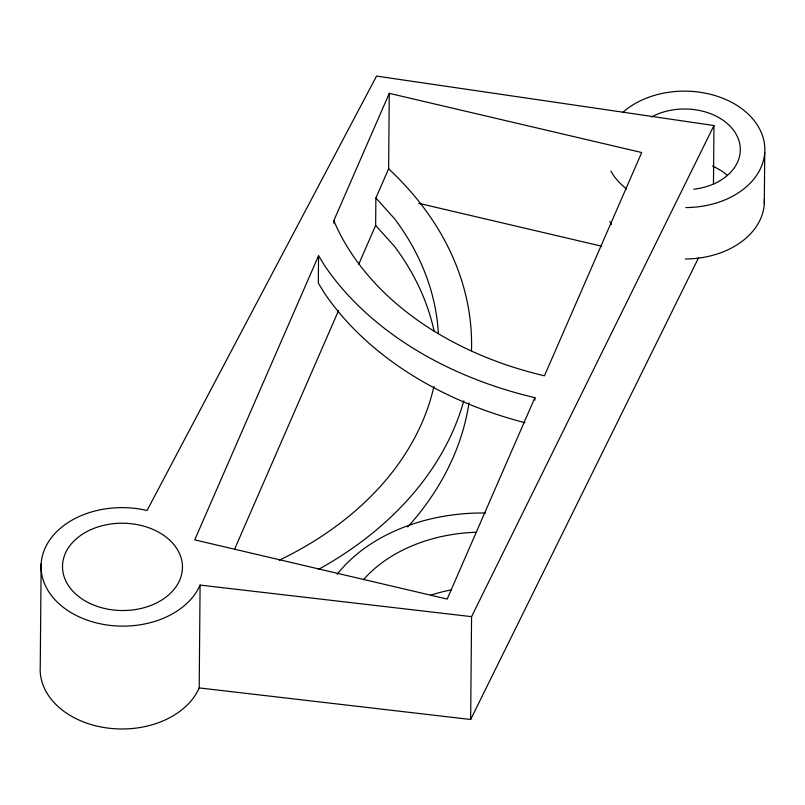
<?xml version="1.0" encoding="UTF-8"?>
<svg xmlns="http://www.w3.org/2000/svg" width="805" height="805" viewBox="0 0 805 805"><rect width="100%" height="100%" fill="white"/><g stroke="black" fill="none" stroke-linecap="round" stroke-linejoin="round"><path stroke-width="1.21" d="M41.146 563.892L40.25 666.741A81.416 59.248 0.5 0 0 107.357 728.012A81.416 59.248 0.5 0 0 199.197 687.923L470.663 719.489L698.619 257.66M199.197 687.923L200.093 585.084L471.569 616.65L713.975 125.53L376.549 76.093L147.043 510.491A81.416 59.248 0.5 0 0 44.859 548.678A81.416 59.248 0.5 0 0 97.908 623.271A81.416 59.248 0.5 0 0 200.093 585.084M534.892 400.155L534.912 397.66A353.918 257.57 0.5 0 1 324.747 265.811L318.549 255.698L318.307 283.129L324.506 293.241A353.918 257.57 0.5 0 0 524.87 422.675M333.783 223.176L333.803 220.681L389.278 93.34L641.716 152.527L544.442 375.794A322.352 234.597 0.5 0 1 333.803 220.681M358.577 264.593L375.633 225.44L375.875 198.02L388.624 168.768L389.278 93.34M470.663 719.489L471.569 616.65M713.461 184.476L713.975 125.53M764.297 203.886L764.75 152.457M318.549 255.698L194.73 539.873L447.167 599.061L534.912 397.66M234.678 548.99L338.513 310.65M418.872 203.343L601.798 246.229M375.875 198.02L394.52 218.668A357.752 260.357 0.5 0 1 438.383 333.582M375.633 225.44L394.279 246.089A357.752 260.357 0.5 0 1 434.157 331.388M463.801 400.779A390.667 284.316 0.5 0 1 318.347 569.467M388.624 168.768A390.667 284.316 0.5 0 1 471.499 350.648M433.925 386.46A357.752 260.357 0.5 0 1 279.164 560.25M469.003 402.903A390.667 284.316 0.5 0 1 407.733 526.993M337.215 574.237A168.235 122.43 0.5 0 1 485.496 513.006M363.568 579.6A141.922 103.282 0.5 0 1 476.409 532.236M431.057 595.066A141.922 103.282 0.5 0 1 451.525 589.803M622.476 112.66A79.987 58.212 0.5 0 1 756.76 124.151A79.987 58.212 0.5 0 1 685.82 207.559M626.612 189.004A79.987 58.212 0.5 0 1 610.834 171.093M651.597 116.916A55.454 40.361 0.5 0 1 735.881 133.751A55.454 40.361 0.5 0 1 693.779 189.215M764.337 199.006A79.987 58.212 0.5 0 1 685.367 258.979M611.488 224.384A79.987 58.212 0.5 0 1 609.868 221.566M712.425 166.051A55.454 40.361 0.5 0 1 727.348 175.41M90.19 603.539A59.983 43.661 0.5 0 0 182.403 569.085A59.983 43.661 0.5 0 0 94.839 528.02A59.983 43.661 0.5 0 0 90.19 603.539"/></g></svg>
